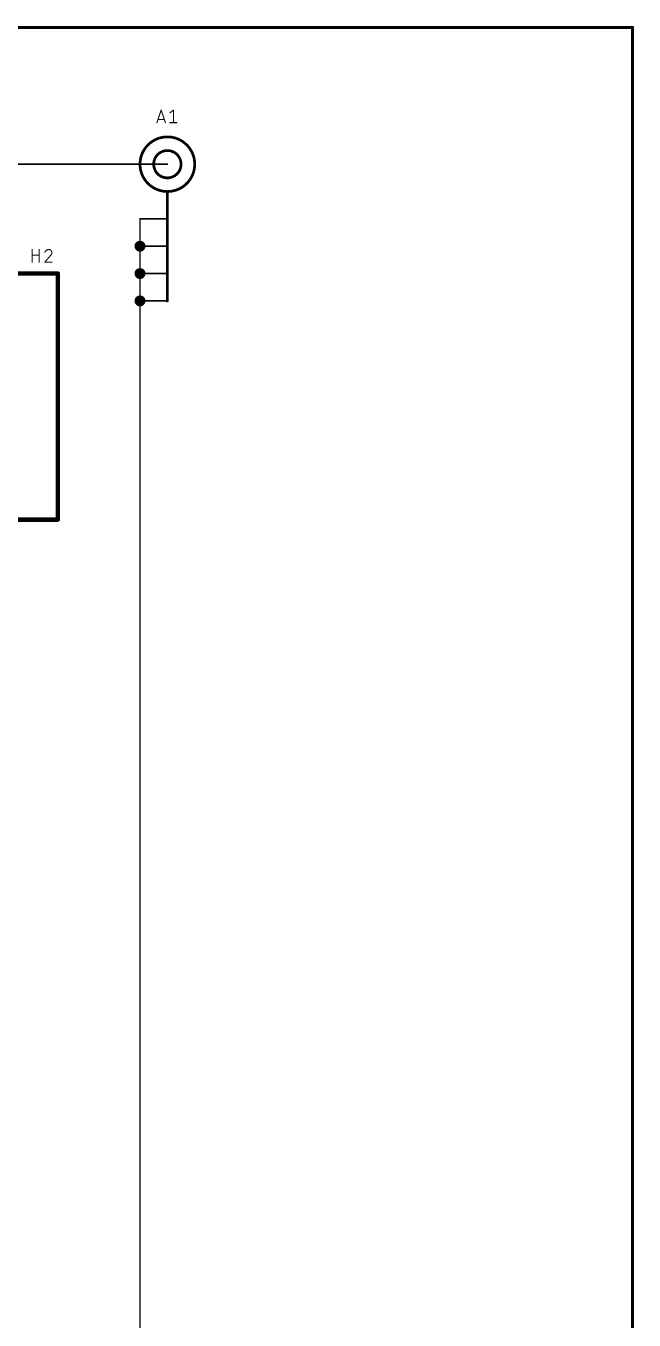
# Model space of a CAD drawing. Extents: x 0 to 264, y 0 to 180.
# Drawn here: x 207.8 to 264.3, y 60.3 to 180.5 of the extents above; entities that cross this region are included whole.
import ezdxf

# ---------------------------------------------------------------- set-up
doc = ezdxf.new("R2010")
doc.units = 0
for name, color, linetype in [('91', 122, 'CONTINUOUS'), ('94', 12, 'CONTINUOUS'), ('95', 251, 'CONTINUOUS')]:
    doc.layers.add(name, color=color, linetype=linetype)

msp = doc.modelspace()

# ---------------------------------------------------------------- linework, layer by layer
at = {"layer": '91', "const_width": 0.1524}
for points in [[(137.16, 167.64), (215.9, 167.64)], [(218.44, 162.56), (218.44, 160.02)], [(218.44, 160.02), (218.44, 157.48)], [(218.44, 157.48), (218.44, 154.94)], [(218.44, 154.94), (218.44, 53.34)]]:
    msp.add_lwpolyline(points, dxfattribs=at)
at = {"layer": '91'}
for points, const_width in [([(215.9, 167.6019, 1), (215.9, 167.6781)], 0.0762), ([(218.4781, 162.56, 1), (218.4019, 162.56)], 0.0762), ([(218.44, 159.766, 1), (218.44, 160.274, 1), (218.44, 159.766)], 0.508), ([(218.4781, 160.02, 1), (218.4019, 160.02)], 0.0762), ([(218.4019, 160.02, 1), (218.4781, 160.02)], 0.0762), ([(218.44, 157.226, 1), (218.44, 157.734, 1), (218.44, 157.226)], 0.508), ([(218.4781, 157.48, 1), (218.4019, 157.48)], 0.0762), ([(218.4019, 157.48, 1), (218.4781, 157.48)], 0.0762), ([(218.44, 154.686, 1), (218.44, 155.194, 1), (218.44, 154.686)], 0.508), ([(218.4781, 154.94, 1), (218.4019, 154.94)], 0.0762), ([(218.4019, 154.94, 1), (218.4781, 154.94)], 0.0762)]:
    msp.add_lwpolyline(points, format="xyb", dxfattribs=dict(at, const_width=const_width))
at = {"layer": '94'}
for points, const_width in [([(264.16, 180.34), (0, 180.34)], 0.3), ([(264.16, 0), (264.16, 180.34)], 0.3), ([(215.9, 167.64), (220.98, 167.64)], 0.1524), ([(220.98, 165.1), (220.98, 154.94)], 0.254), ([(218.44, 162.56), (220.98, 162.56)], 0.1524), ([(218.44, 160.02), (220.98, 160.02)], 0.1524), ([(204.47, 157.48), (210.82, 157.48)], 0.4064), ([(210.82, 134.62), (210.82, 157.48)], 0.4064), ([(218.44, 157.48), (220.98, 157.48)], 0.1524), ([(218.44, 154.94), (220.98, 154.94)], 0.1524), ([(210.82, 134.62), (204.47, 134.62)], 0.4064)]:
    msp.add_lwpolyline(points, dxfattribs=dict(at, const_width=const_width))
for points, const_width in [([(264.235, 180.34, 1), (264.085, 180.34)], 0.15), ([(264.16, 180.265, 1), (264.16, 180.415)], 0.15), ([(220.98, 165.1, 1), (220.98, 170.18, 1), (220.98, 165.1)], 0.254), ([(220.98, 166.37, 1), (220.98, 168.91, 1), (220.98, 166.37)], 0.254), ([(215.9, 167.6781, 1), (215.9, 167.6019)], 0.0762), ([(220.98, 167.6019, 1), (220.98, 167.6781)], 0.0762), ([(221.0435, 165.1, 1), (220.9165, 165.1)], 0.127), ([(218.44, 162.5981, 1), (218.44, 162.5219)], 0.0762), ([(220.98, 162.5219, 1), (220.98, 162.5981)], 0.0762), ([(218.44, 160.0581, 1), (218.44, 159.9819)], 0.0762), ([(220.98, 159.9819, 1), (220.98, 160.0581)], 0.0762), ([(210.9216, 157.48, 1), (210.7184, 157.48)], 0.2032), ([(210.82, 157.3784, 1), (210.82, 157.5816)], 0.2032), ([(218.44, 157.5181, 1), (218.44, 157.4419)], 0.0762), ([(220.98, 157.4419, 1), (220.98, 157.5181)], 0.0762), ([(218.44, 154.9781, 1), (218.44, 154.9019)], 0.0762), ([(220.9165, 154.94, 1), (221.0435, 154.94)], 0.127), ([(220.98, 154.9019, 1), (220.98, 154.9781)], 0.0762), ([(210.7184, 134.62, 1), (210.9216, 134.62)], 0.2032), ([(210.82, 134.5184, 1), (210.82, 134.7216)], 0.2032)]:
    msp.add_lwpolyline(points, format="xyb", dxfattribs=dict(at, const_width=const_width))
at = {"layer": '95', "const_width": 0.1016}
for points in [[(220.0148, 171.5008), (220.4043, 172.6692)], [(220.4043, 172.6692), (220.7937, 171.5008)], [(221.2227, 172.4096), (221.5473, 172.6692)], [(221.5473, 172.6692), (221.5473, 171.5008)], [(220.6964, 171.7929), (220.1122, 171.7929)], [(221.2227, 171.5008), (221.8718, 171.5008)], [(208.431, 158.5468), (208.431, 159.7152)], [(208.431, 159.1959), (209.0801, 159.1959)], [(209.0801, 159.7152), (209.0801, 158.5468)], [(210.1638, 159.1959), (209.6121, 158.5468)], [(209.6121, 158.5468), (210.2612, 158.5468)]]:
    msp.add_lwpolyline(points, dxfattribs=at)
at = {"layer": '95'}
for points, const_width in [([(220.4284, 172.6772, 1), (220.3802, 172.6612)], 0.0508), ([(220.4284, 172.6612, 1), (220.3802, 172.6772)], 0.0508), ([(221.2068, 172.4294, 1), (221.2386, 172.3897)], 0.0508), ([(221.5727, 172.6692, 1), (221.5219, 172.6692)], 0.0508), ([(221.5631, 172.6494, 1), (221.5314, 172.689)], 0.0508), ([(219.9907, 171.5088, 1), (220.0389, 171.4928)], 0.0508), ([(220.1122, 171.8183, 1), (220.1122, 171.7675)], 0.0508), ([(220.6964, 171.7675, 1), (220.6964, 171.8183)], 0.0508), ([(220.7696, 171.4928, 1), (220.8178, 171.5088)], 0.0508), ([(221.2227, 171.5262, 1), (221.2227, 171.4754)], 0.0508), ([(221.5219, 171.5008, 1), (221.5727, 171.5008)], 0.0508), ([(221.8718, 171.4754, 1), (221.8718, 171.5262)], 0.0508), ([(208.4564, 159.7152, 1), (208.4056, 159.7152)], 0.0508), ([(208.431, 159.2213, 1), (208.431, 159.1705)], 0.0508), ([(209.1055, 159.7152, 1), (209.0547, 159.7152)], 0.0508), ([(209.0801, 159.1705, 1), (209.0801, 159.2213)], 0.0508), ([(209.9691, 159.7152, 0.3252), (209.6121, 159.4556)], 0.1016), ([(209.5879, 159.4634, 1), (209.6363, 159.4477)], 0.0508), ([(210.2612, 159.4231, 0.4142), (209.9691, 159.7152)], 0.1016), ([(209.9691, 159.7406, 1), (209.9691, 159.6898)], 0.0508), ([(209.9691, 159.6898, 1), (209.9691, 159.7406)], 0.0508), ([(210.1638, 159.1959, 0.2053), (210.2612, 159.4231)], 0.1016), ([(210.1463, 159.2143, 1), (210.1814, 159.1775)], 0.0508), ([(210.1832, 159.1795, 1), (210.1445, 159.2124)], 0.0508), ([(210.2866, 159.4231, 1), (210.2358, 159.4231)], 0.0508), ([(210.2358, 159.4231, 1), (210.2866, 159.4231)], 0.0508), ([(208.4056, 158.5468, 1), (208.4564, 158.5468)], 0.0508), ([(209.0547, 158.5468, 1), (209.1055, 158.5468)], 0.0508), ([(209.5927, 158.5633, 1), (209.6314, 158.5303)], 0.0508), ([(209.6121, 158.5722, 1), (209.6121, 158.5214)], 0.0508), ([(210.2612, 158.5214, 1), (210.2612, 158.5722)], 0.0508)]:
    msp.add_lwpolyline(points, format="xyb", dxfattribs=dict(at, const_width=const_width))

doc.saveas('drawing.dxf')
